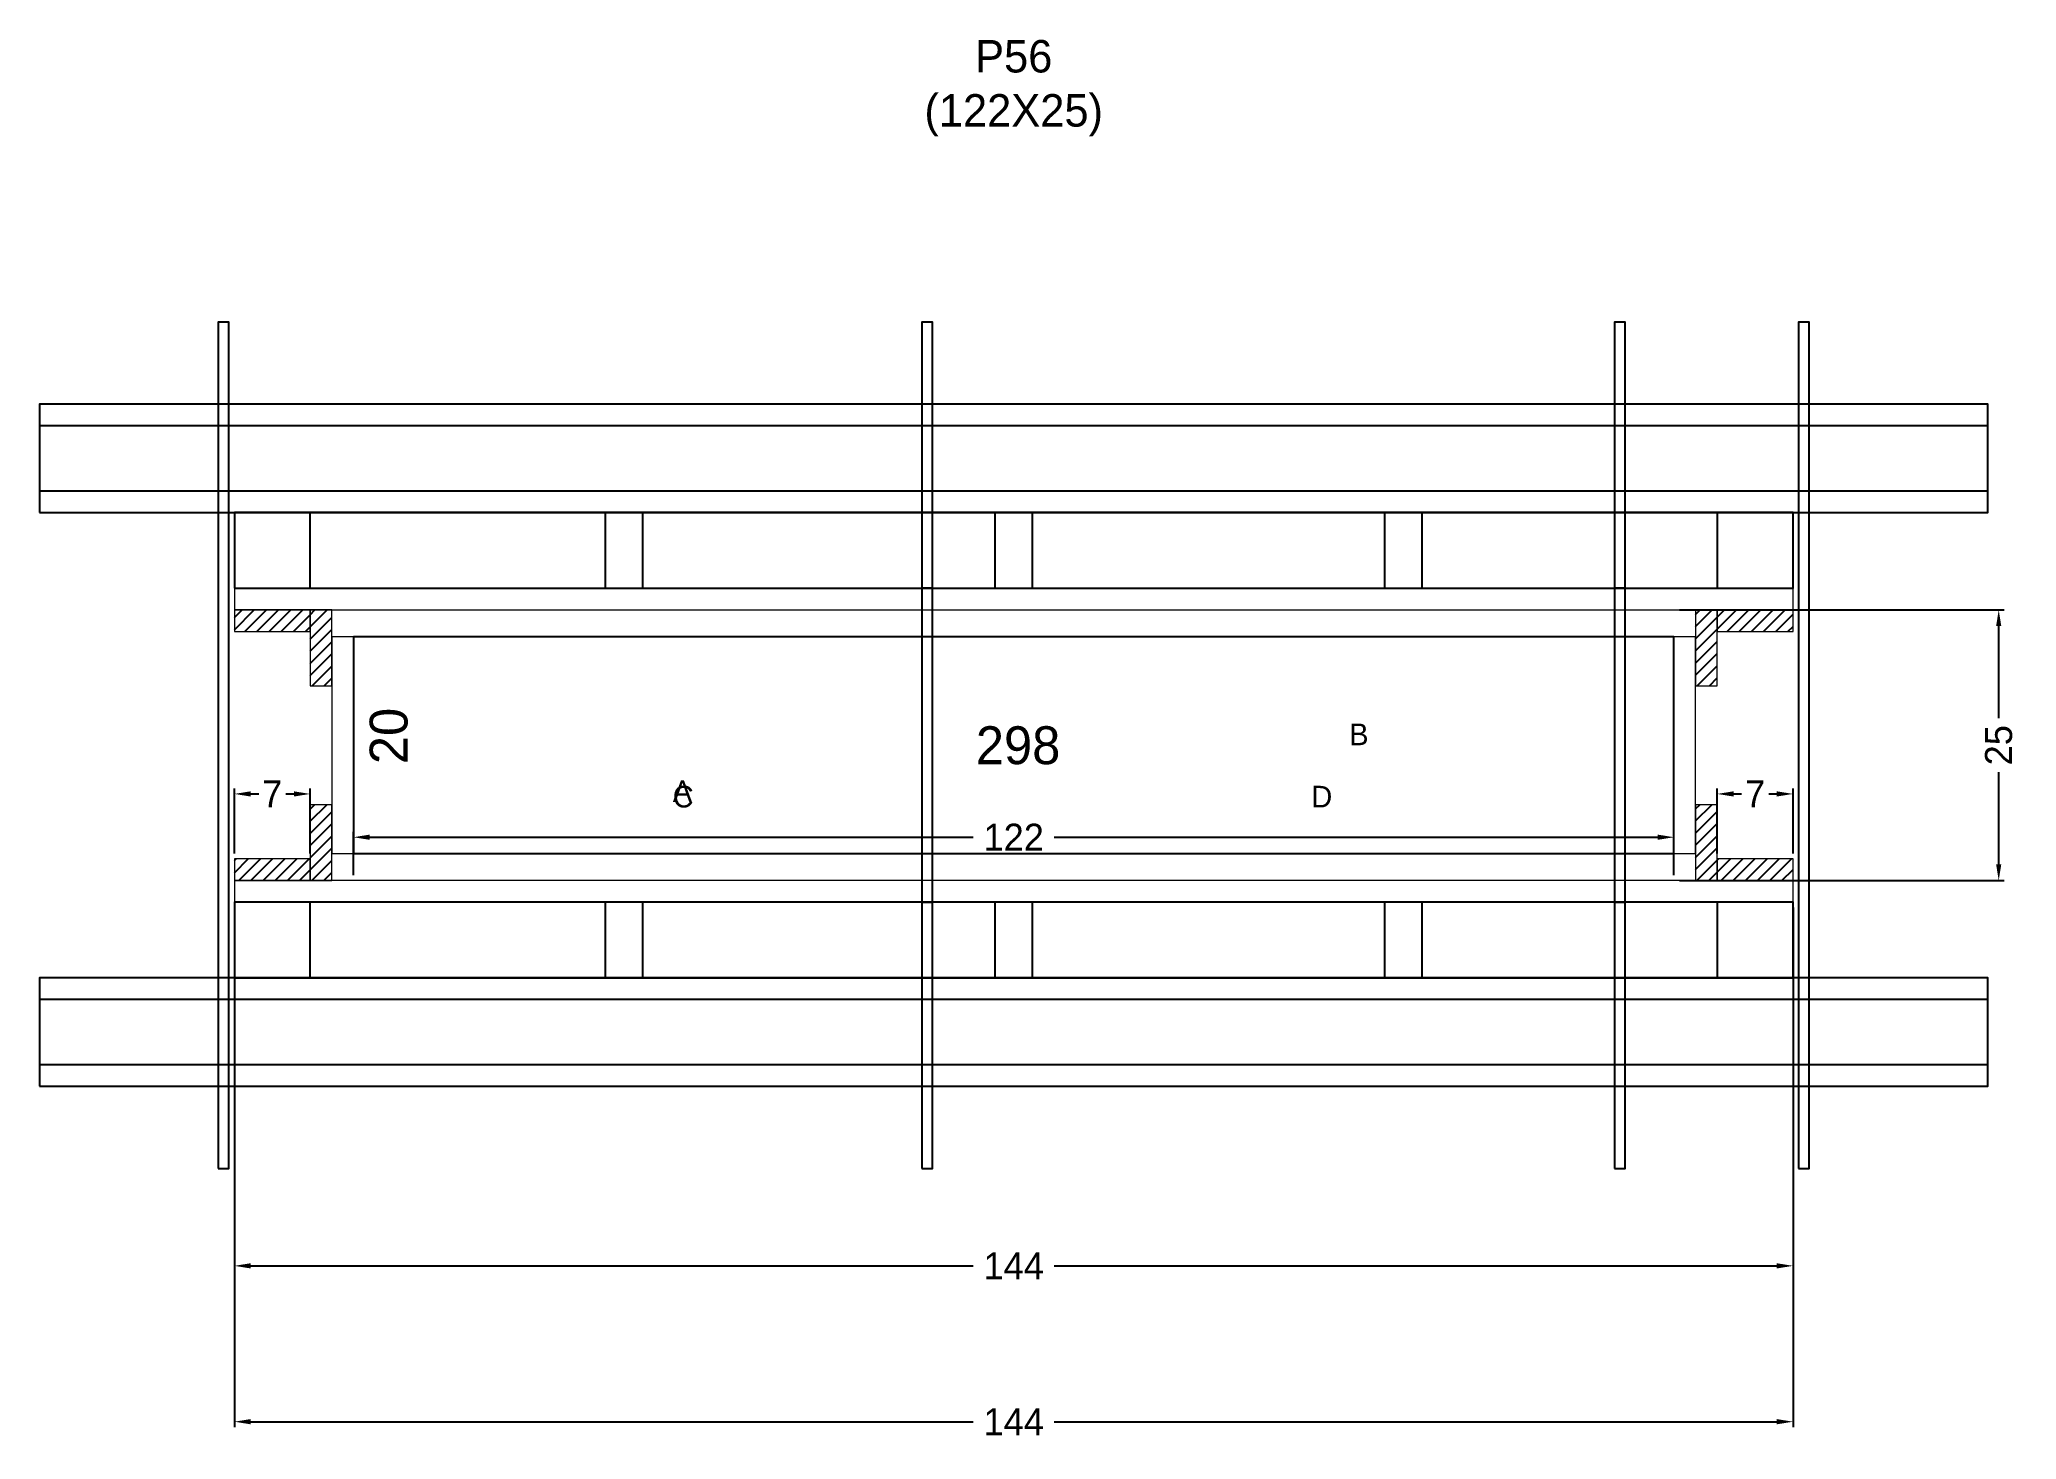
# Model space of a CAD drawing. Header units: centimetres. Extents: x -180 to 185, y 12 to 270.
import ezdxf

# ---------------------------------------------------------------- set-up
doc = ezdxf.new("R2010")
doc.units = ezdxf.units.CM
for name, color, linetype in [('CHAPA', 140, 'Continuous'), ('COTA', 241, 'Continuous'), ('Hachura', 251, 'Continuous'), ('Madeira', 30, 'Continuous'), ('NOMENCLATURA', 7, 'Continuous'), ('Painéis', 200, 'Continuous'), ('Perfil Metálico', 150, 'Continuous'), ('SARRAFO', 251, 'Continuous'), ('TEXTO_GERAL', 7, 'Continuous')]:
    doc.layers.add(name, color=color, linetype=linetype)
doc.dimstyles.new('cotax2', dxfattribs={"dimtxt": 2.5, "dimasz": 1.5, "dimexe": 0.5, "dimexo": 0.5, "dimgap": 0.5, "dimtad": 1, "dimcen": 2.5, "dimazin": 3, "dimtfac": 1, "dimtmove": 0, "dimatfit": 3})
pattern_1 = [(45, (0, 0), (-1.122532, 1.122532), [])]

# ---------------------------------------------------------------- blocks, each defined once
blk = doc.blocks.new('_CLOSEDFILLED')
at = {"color": 0, "linetype": 'BYBLOCK'}
blk.add_solid([(-1, 0.16), (0, 0), (-1, -0.16)], dxfattribs=at)
blk = doc.blocks.new('*D1')
for p, q in [((-144, 110), (-144, 14)), ((144, 110), (144, 14)), ((-141, 15), (-7.5, 15)), ((7.5, 15), (141, 15))]:
    blk.add_line(p, q)
at = {"layer": 'Defpoints'}
for p in [(-144, 111), (144, 111), (-144, 15)]:
    blk.add_point(p, dxfattribs=at)
at = {"layer": 'COTA', "xscale": 3, "yscale": 3, "rotation": 180}
blk.add_blockref('_CLOSEDFILLED', (-144, 15), dxfattribs=at)
at = {"layer": 'COTA', "xscale": 3, "yscale": 3}
blk.add_blockref('_CLOSEDFILLED', (144, 15), dxfattribs=at)
at = {"layer": 'COTA', "insert": (0, 15), "char_height": 5, "attachment_point": 5}
blk.add_mtext('144', dxfattribs=at)
blk = doc.blocks.new('*D2')
for p, q in [((-122, 116), (-122, 124)), ((-119, 123), (-7.5, 123)), ((7.5, 123), (119, 123)), ((122, 116), (122, 124))]:
    blk.add_line(p, q)
at = {"layer": 'Defpoints'}
for p in [(-122, 123), (-122, 115), (122, 115)]:
    blk.add_point(p, dxfattribs=at)
at = {"layer": 'COTA', "xscale": 3, "yscale": 3, "rotation": 180}
blk.add_blockref('_CLOSEDFILLED', (-122, 123), dxfattribs=at)
at = {"layer": 'COTA', "xscale": 3, "yscale": 3}
blk.add_blockref('_CLOSEDFILLED', (122, 123), dxfattribs=at)
at = {"layer": 'COTA', "insert": (0, 123), "char_height": 5, "attachment_point": 5}
blk.add_mtext('122', dxfattribs=at)
blk = doc.blocks.new('*D3')
for p, q in [((123, 165), (183, 165)), ((182, 145), (182, 162)), ((182, 118), (182, 135)), ((123, 115), (183, 115))]:
    blk.add_line(p, q)
at = {"layer": 'Defpoints'}
for p in [(122, 165), (122, 115), (182, 115)]:
    blk.add_point(p, dxfattribs=at)
at = {"layer": 'COTA', "xscale": 3, "yscale": 3}
for p, rotation in [((182, 165), 90), ((182, 115), -90.00000000000001)]:
    blk.add_blockref('_CLOSEDFILLED', p, dxfattribs=dict(at, rotation=rotation))
at = {"layer": 'COTA', "insert": (182, 140), "char_height": 5, "attachment_point": 5, "rotation": 90}
blk.add_mtext('25', dxfattribs=at)
blk = doc.blocks.new('*D4')
for p, q in [((-144, 120), (-144, 132)), ((-130, 120), (-130, 132)), ((-141, 131), (-139.5, 131)), ((-134.5, 131), (-133, 131))]:
    blk.add_line(p, q)
at = {"layer": 'Defpoints'}
for p in [(-144, 131), (-144, 119), (-130, 119)]:
    blk.add_point(p, dxfattribs=at)
at = {"layer": 'COTA', "xscale": 3, "yscale": 3, "rotation": 180}
blk.add_blockref('_CLOSEDFILLED', (-144, 131), dxfattribs=at)
at = {"layer": 'COTA', "xscale": 3, "yscale": 3}
blk.add_blockref('_CLOSEDFILLED', (-130, 131), dxfattribs=at)
at = {"layer": 'COTA', "insert": (-137, 131), "char_height": 5, "attachment_point": 5}
blk.add_mtext('7', dxfattribs=at)
blk = doc.blocks.new('*D5')
for p, q in [((130, 120), (130, 132)), ((144, 120), (144, 132)), ((133, 131), (134.5, 131)), ((139.5, 131), (141, 131))]:
    blk.add_line(p, q)
at = {"layer": 'Defpoints'}
for p in [(130, 131), (130, 119), (144, 119)]:
    blk.add_point(p, dxfattribs=at)
at = {"layer": 'COTA', "xscale": 3, "yscale": 3, "rotation": 180}
blk.add_blockref('_CLOSEDFILLED', (130, 131), dxfattribs=at)
at = {"layer": 'COTA', "xscale": 3, "yscale": 3}
blk.add_blockref('_CLOSEDFILLED', (144, 131), dxfattribs=at)
at = {"layer": 'COTA', "insert": (137, 131), "char_height": 5, "attachment_point": 5}
blk.add_mtext('7', dxfattribs=at)
blk = doc.blocks.new('*D6')
for p, q in [((-144, 72.8), (-144, 42.8)), ((144, 72.8), (144, 42.8)), ((-141, 43.8), (-7.5, 43.8)), ((7.5, 43.8), (141, 43.8))]:
    blk.add_line(p, q)
at = {"layer": 'Defpoints'}
for p in [(-144, 73.8), (144, 73.8), (-144, 43.8)]:
    blk.add_point(p, dxfattribs=at)
at = {"layer": 'COTA', "xscale": 3, "yscale": 3, "rotation": 180}
blk.add_blockref('_CLOSEDFILLED', (-144, 43.8), dxfattribs=at)
at = {"layer": 'COTA', "xscale": 3, "yscale": 3}
blk.add_blockref('_CLOSEDFILLED', (144, 43.8), dxfattribs=at)
at = {"layer": 'COTA', "insert": (0, 43.8), "char_height": 5, "attachment_point": 5}
blk.add_mtext('144', dxfattribs=at)

msp = doc.modelspace()

# ---------------------------------------------------------------- hatches: boundary and pattern name
at = {"layer": 'Hachura'}
h = msp.add_hatch(dxfattribs=at)
h.set_pattern_fill('ANSI31')
h.set_pattern_definition(pattern_1)
h.paths.add_polyline_path([(-144, 161), (-130, 161), (-130, 165), (-144, 165)])
h = msp.add_hatch(dxfattribs=at)
h.set_pattern_fill('ANSI31')
h.set_pattern_definition(pattern_1)
h.paths.add_polyline_path([(-130, 151), (-126, 151), (-126, 165), (-130, 165)])
h = msp.add_hatch(dxfattribs=at)
h.set_pattern_fill('ANSI31')
h.set_pattern_definition(pattern_1)
h.paths.add_polyline_path([(126, 151), (130, 151), (130, 165), (126, 165)])
h = msp.add_hatch(dxfattribs=at)
h.set_pattern_fill('ANSI31')
h.set_pattern_definition(pattern_1)
h.paths.add_polyline_path([(130, 161), (144, 161), (144, 165), (130, 165)])
h = msp.add_hatch(dxfattribs=at)
h.set_pattern_fill('ANSI31')
h.set_pattern_definition(pattern_1)
h.paths.add_polyline_path([(-130, 115), (-126, 115), (-126, 129), (-130, 129)])
h = msp.add_hatch(dxfattribs=at)
h.set_pattern_fill('ANSI31')
h.set_pattern_definition(pattern_1)
h.paths.add_polyline_path([(126, 115), (130, 115), (130, 129), (126, 129)])
h = msp.add_hatch(dxfattribs=at)
h.set_pattern_fill('ANSI31')
h.set_pattern_definition(pattern_1)
h.paths.add_polyline_path([(-144, 115), (-130, 115), (-130, 119), (-144, 119)])
h = msp.add_hatch(dxfattribs=at)
h.set_pattern_fill('ANSI31')
h.set_pattern_definition(pattern_1)
h.paths.add_polyline_path([(130, 115), (144, 115), (144, 119), (130, 119)])

# ---------------------------------------------------------------- linework, layer by layer
at = {"layer": 'CHAPA', "lineweight": 18}
for points in [[(-144, 165), (144, 165), (144, 169), (-144, 169)], [(-144, 165), (144, 165), (144, 169), (-144, 169)], [(-126, 120), (-122, 120), (-122, 160), (-126, 160)], [(-126, 120), (-122, 120), (-122, 160), (-126, 160)], [(122, 120), (126, 120), (126, 160), (122, 160)], [(122, 120), (126, 120), (126, 160), (122, 160)], [(-144, 111), (144, 111), (144, 115), (-144, 115)], [(-144, 111), (144, 111), (144, 115), (-144, 115)]]:
    msp.add_lwpolyline(points, close=True, dxfattribs=at)
at = {"layer": 'Hachura'}
for points in [[(-147, 61.8), (-145, 61.8), (-145, 218.2), (-147, 218.2)], [(-17, 169), (-15, 169), (-15, 218.2), (-17, 218.2)], [(111, 169), (113, 169), (113, 218.2), (111, 218.2)], [(145, 61.8), (147, 61.8), (147, 218.2), (145, 218.2)], [(-17, 111), (-15, 111), (-15, 169), (-17, 169)], [(111, 111), (113, 111), (113, 169), (111, 169)], [(-17, 61.8), (-15, 61.8), (-15, 111), (-17, 111)], [(111, 61.8), (113, 61.8), (113, 111), (111, 111)]]:
    msp.add_lwpolyline(points, close=True, dxfattribs=at)
at = {"layer": 'Madeira', "color": 126}
for points in [[(-144, 169), (144, 169), (144, 183), (-144, 183)], [(-144, 169), (-130, 169), (-130, 183), (-144, 183)], [(-75.5, 169), (-68.5, 169), (-68.5, 183), (-75.5, 183)], [(-3.5, 169), (3.5, 169), (3.5, 183), (-3.5, 183)], [(68.5, 169), (75.5, 169), (75.5, 183), (68.5, 183)], [(130, 169), (144, 169), (144, 183), (130, 183)], [(-144, 97), (144, 97), (144, 111), (-144, 111)], [(-144, 97), (-130, 97), (-130, 111), (-144, 111)], [(-75.5, 97), (-68.5, 97), (-68.5, 111), (-75.5, 111)], [(-3.5, 97), (3.5, 97), (3.5, 111), (-3.5, 111)], [(68.5, 97), (75.5, 97), (75.5, 111), (68.5, 111)], [(130, 97), (144, 97), (144, 111), (130, 111)]]:
    msp.add_lwpolyline(points, close=True, dxfattribs=at)
at = {"layer": 'Painéis'}
msp.add_lwpolyline([(-122, 120), (122, 120), (122, 160), (-122, 160)], close=True, dxfattribs=at)
at = {"layer": 'Perfil Metálico', "color": 224}
for points in [[(-180, 183), (180, 183), (180, 203), (-180, 203)], [(-180, 187), (180, 187), (180, 199), (-180, 199)], [(-180, 77), (180, 77), (180, 97), (-180, 97)], [(-180, 81), (180, 81), (180, 93), (-180, 93)]]:
    msp.add_lwpolyline(points, close=True, dxfattribs=at)
at = {"layer": 'SARRAFO', "color": 251, "lineweight": 13}
for points in [[(-144, 161), (-130, 161), (-130, 165), (-144, 165)], [(-130, 151), (-126, 151), (-126, 165), (-130, 165)], [(126, 151), (130, 151), (130, 165), (126, 165)], [(130, 161), (144, 161), (144, 165), (130, 165)], [(-130, 115), (-126, 115), (-126, 129), (-130, 129)], [(126, 115), (130, 115), (130, 129), (126, 129)], [(-144, 115), (-130, 115), (-130, 119), (-144, 119)], [(130, 115), (144, 115), (144, 119), (130, 119)]]:
    msp.add_lwpolyline(points, close=True, dxfattribs=at)

# ---------------------------------------------------------------- texts
at = {"layer": 'COTA'}
msp.add_text('20', height=7, rotation=90, dxfattribs=at).set_placement((-112, 136.5))
msp.add_text('298', height=7, dxfattribs=at).set_placement((-7, 136.5))
at = {"layer": 'NOMENCLATURA', "insert": (0, 252.5), "char_height": 6, "attachment_point": 8}
msp.add_mtext('P56\\P(122X25)', dxfattribs=at)
at = {"layer": 'TEXTO_GERAL'}
for s, p in [('B', (62, 140)), ('A', (-63, 129.5)), ('C', (-63, 128.5)), ('D', (55, 128.5))]:
    msp.add_text(s, height=4, dxfattribs=at).set_placement(p)

# ---------------------------------------------------------------- dimensions: what is measured, and where the dimension line sits
at = {"layer": 'COTA'}
dim = msp.add_linear_dim(base=(182, 115), p1=(122, 115), p2=(122, 165), angle=90, dimstyle='cotax2', dxfattribs=at)
dim.commit()
dim.dimension.update_dxf_attribs({"geometry": '*D3', "text_midpoint": (182, 140)})
for base, p1, p2, picture, middle in [((-144, 131), (-144, 119), (-130, 119), '*D4', (-137, 131)), ((130, 131), (130, 119), (144, 119), '*D5', (137, 131)), ((-122, 123), (-122, 115), (122, 115), '*D2', (0, 123)), ((-144, 15), (-144, 111), (144, 111), '*D1', (0, 15)), ((-144, 43.8), (-144, 73.8), (144, 73.8), '*D6', (0, 43.8))]:
    dim = msp.add_linear_dim(base=base, p1=p1, p2=p2, dimstyle='cotax2', dxfattribs=at)
    dim.commit()
    dim.dimension.update_dxf_attribs({"geometry": picture, "text_midpoint": middle})

doc.saveas('drawing.dxf')
